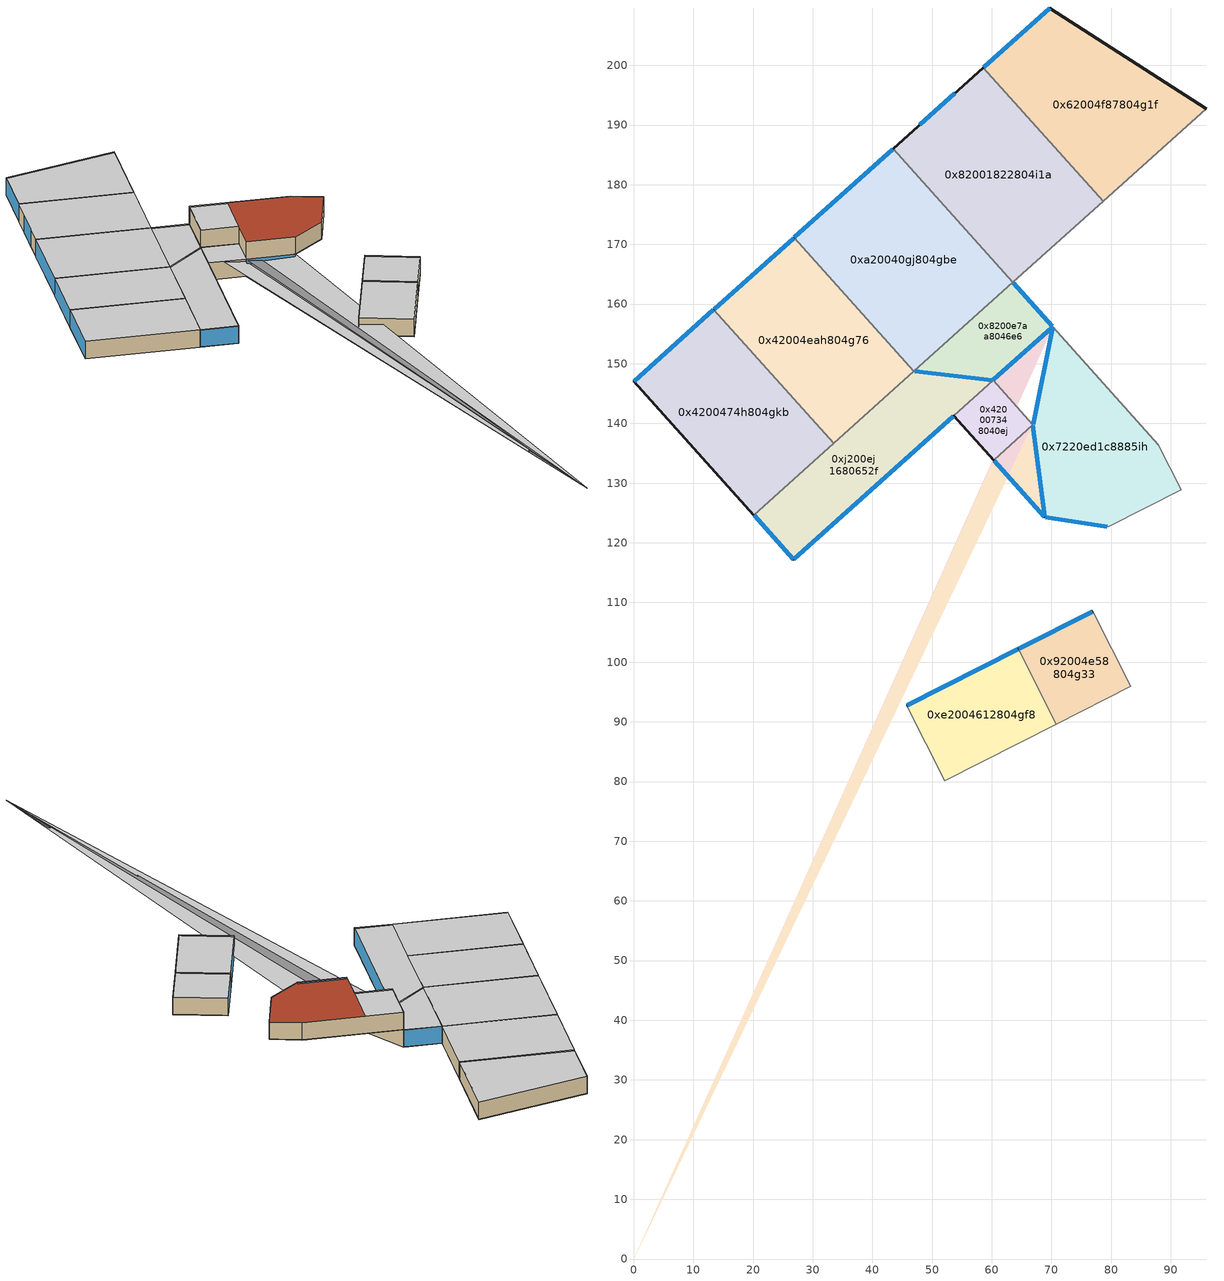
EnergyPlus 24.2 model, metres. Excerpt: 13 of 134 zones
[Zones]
0x92004e58804g33
 floor ground (Generic Roof): 70.82,89.61 83.28,95.93 76.89,108.53 64.43,102.21 z0; 70.82,89.61 83.28,95.93 76.89,108.53 64.43,102.21 z0
 wall outside (Generic Roof): 64.43,102.21 76.89,108.53 z0:5
 wall to 0x92004cj5806g7k (Generic Roof): 83.28,95.93 70.82,89.61 z0:5
 wall to 0xe2004612804gf8 (Generic Roof): 70.82,89.61 64.43,102.21 z0:5
 wall to 0xb200ehai80669e (Generic Roof): 76.89,108.53 83.28,95.93 z0:5
 window (0xj0fh): 64.52,102.26 76.8,108.48 z0.1:4.9
 ceiling to 0x92204e58884g33 (Generic Roof): 70.82,89.61 64.43,102.21 76.89,108.53 83.28,95.93 z5; 70.82,89.61 64.43,102.21 76.89,108.53 83.28,95.93 z5
0x4200474h804gkb
 floor ground (Generic Roof): 20.09,124.65 0,147.04 13.43,159.09 33.52,136.7 z0; 20.09,124.65 0,147.04 13.43,159.09 33.52,136.7 z0
 wall outside (Generic Roof): 20.09,124.65 0,147.04 13.43,159.09 z0:5
 wall to 0x42004eah804g76 (Generic Roof): 13.43,159.09 33.52,136.7 z0:5
 wall to 0xj200ej1680652f (Generic Roof): 33.52,136.7 20.09,124.65 z0:5
 window (0xj0fh): 0.07,147.11 13.36,159.02 z0.1:4.9
 ceiling to 0x4220474h884gkb (Generic Roof): 20.09,124.65 33.52,136.7 13.43,159.09 0,147.04 z5; 20.09,124.65 33.52,136.7 13.43,159.09 0,147.04 z5
0x42004eah804g76
 floor ground (Generic Roof): 33.52,136.7 13.43,159.09 26.86,171.14 46.95,148.75 z0; 33.52,136.7 13.43,159.09 26.86,171.14 46.95,148.75 z0
 wall outside (Generic Roof): 13.43,159.09 26.86,171.14 z0:5
 wall to 0xj200ej1680652f (Generic Roof): 46.95,148.75 33.52,136.7 z0:5
 wall to 0xa20040gj804gbe (Generic Roof): 26.86,171.14 46.95,148.75 z0:5
 window (0xj0fh): 13.5,159.16 26.79,171.07 z0.1:4.9
 ceiling to 0x42204eah884g76 (Generic Roof): 33.52,136.7 46.95,148.75 26.86,171.14 13.43,159.09 z5; 33.52,136.7 46.95,148.75 26.86,171.14 13.43,159.09 z5
0x8200e7aa8046e6
 floor ground (Generic Roof): 70.23,156.2 63.55,163.64 46.95,148.75 60.21,147.21 z0; 70.23,156.2 63.55,163.64 46.95,148.75 60.21,147.21 z0
 wall to 0xa20040gj804gbe (Generic Roof): 46.95,148.75 63.55,163.64 z0:5
 wall to 0xk200ehje8066c4 (Generic Roof): 63.55,163.64 70.23,156.2 z0:5
 wall to 0xj200ej1680652f (Generic Roof): 60.21,147.21 46.95,148.75 z0:5
 wall to 0x32009a74803b67 (Generic Roof): 70.23,156.2 60.21,147.21 z0:5
 window inside (0xj0fh): 63.62,163.57 70.16,156.27 / 60.11,147.22 47.05,148.74 / 70.16,156.13 60.28,147.28 z0.1:4.9
 ceiling to 0x8220jeg4888075 (Generic Roof): 70.23,156.2 60.21,147.21 46.95,148.75 63.55,163.64 z5; 70.23,156.2 60.21,147.21 46.95,148.75 63.55,163.64 z5
0xa20040gj804gbe
 floor ground (Generic Roof): 46.95,148.75 26.86,171.14 43.45,186.03 53.87,174.43 63.55,163.64 z0; 46.95,148.75 26.86,171.14 43.45,186.03 53.87,174.43 63.55,163.64 z0
 wall outside (Generic Roof): 26.86,171.14 43.45,186.03 z0:5
 wall to 0x82001822804i1a (Generic Roof): 43.45,186.03 63.55,163.64 z0:5
 window (0xj0fh): 26.93,171.21 43.38,185.96 z0.1:4.9
 ceiling to 0xa22040gj884gbe (Generic Roof): 46.95,148.75 63.55,163.64 53.87,174.43 43.45,186.03 26.86,171.14 z5; 46.95,148.75 63.55,163.64 53.87,174.43 43.45,186.03 26.86,171.14 z5
0x32009a74803b67
 floor ground (Generic Roof): 70.23,156.2 60.21,147.21 66.89,139.77 0,0 z0; 70.23,156.2 60.21,147.21 66.89,139.77 0,0 z0
 wall to 0x420007348040ej (Generic Roof): 66.89,139.77 60.21,147.21 z0:5
 wall to 0x1200ef1e8066j3 (Generic Roof): 70.23,156.2 66.89,139.77 z0:5
 window inside (0xj0fh): 70.21,156.1 66.91,139.87 z0.1:4.9
0x420007348040ej
 floor ground (Generic Roof): 60.3,133.86 53.63,141.3 60.21,147.21 66.89,139.77 z0; 60.3,133.86 53.63,141.3 60.21,147.21 66.89,139.77 z0
 wall outside (Generic Roof): 60.3,133.86 53.63,141.3 z0:5
 wall to 0xj200ej1680652f (Generic Roof): 53.63,141.3 60.21,147.21 z0:5
 wall to 0x22009a0e803b23 (Generic Roof): 66.89,139.77 60.3,133.86 z0:5
 ceiling to 0x42200734884aej (Generic Roof): 60.3,133.86 66.89,139.77 60.21,147.21 53.63,141.3 z5; 60.3,133.86 66.89,139.77 60.21,147.21 53.63,141.3 z5
0xe2004612804gf8
 floor ground (Generic Roof): 52.14,80.12 70.82,89.61 64.43,102.21 45.74,92.73 z0; 52.14,80.12 70.82,89.61 64.43,102.21 45.74,92.73 z0
 wall outside (Generic Roof): 45.74,92.73 64.43,102.21 z0:5
 wall to 0x92004cj5806g7k (Generic Roof): 70.82,89.61 52.14,80.12 z0:5
 wall to 0xe20093fj806b26 (Generic Roof): 52.14,80.12 45.74,92.73 z0:5
 window (0xj0fh): 45.83,92.78 64.34,102.16 z0.1:4.9
 ceiling to 0xe2204612884gf8 (Generic Roof): 52.14,80.12 45.74,92.73 64.43,102.21 70.82,89.61 z5; 52.14,80.12 45.74,92.73 64.43,102.21 70.82,89.61 z5
0x7220ed1c8885ih
 floor to 0x1200ef1e8066j3 (Generic Roof): 66.89,139.77 68.9,124.29 79.48,122.66 91.77,128.9 87.93,136.46 70.23,156.2 z5; 66.89,139.77 68.9,124.29 79.48,122.66 91.77,128.9 87.93,136.46 70.23,156.2 z5
 floor to 0x22009a0e803b23 (Generic Roof): 66.89,139.77,5 68.9,124.29,5 60.3,133.86,5 0,0,0; 66.89,139.77,5 68.9,124.29,5 60.3,133.86,5 0,0,0
 floor to 0x32009a74803b67 (Generic Roof): 70.23,156.2,5 60.21,147.21,5 66.89,139.77,5 0,0,0; 70.23,156.2,5 60.21,147.21,5 66.89,139.77,5 0,0,0
 wall outside (Generic Roof): 68.9,124.29 60.3,133.86 z5:10
 wall to 0x722000fa884009 (Generic Roof): 91.77,128.9 79.48,122.66 z5:10
 wall to 0x82209h7k884bjh (Generic Roof): 70.23,156.2 87.93,136.46 z5:10
 wall to 0x42200734884aej (Generic Roof): 60.3,133.86 66.89,139.77 60.21,147.21 z5:10
 wall to 0x8220jeg4888075 (Generic Roof): 60.21,147.21 70.23,156.2 z5:10
 wall to 0xb220ehai88669e (Generic Roof): 79.48,122.66 68.9,124.29 z5:10
 wall to 0x32209211884b32 (Generic Roof): 87.93,136.46 91.77,128.9 z5:10
 window (0xj0fh): 68.83,124.36 60.37,133.79 z5.1:9.9
 window inside (0xj0fh): 60.28,147.28 70.16,156.13 / 79.38,122.68 69,124.27 z5.1:9.9
 ceiling to 0xc240h89j8gc79j (Generic Roof): 60.21,147.21 70.23,156.2 76.9,148.75 66.89,139.77 z10; 60.21,147.21 70.23,156.2 76.9,148.75 66.89,139.77 z10
 roof outside (Generic Roof): 79.48,122.66 91.77,128.9 87.93,136.46 76.9,148.75 66.89,139.77 60.3,133.86 68.9,124.29 z10; 79.48,122.66 91.77,128.9 87.93,136.46 76.9,148.75 66.89,139.77 60.3,133.86 68.9,124.29 z10
0xj200ej1680652f
 floor ground (Generic Roof): 46.95,148.75 33.52,136.7 20.09,124.65 26.77,117.2 53.63,141.3 60.21,147.21 z0; 46.95,148.75 33.52,136.7 20.09,124.65 26.77,117.2 53.63,141.3 60.21,147.21 z0
 wall outside (Generic Roof): 53.63,141.3 26.77,117.2 20.09,124.65 z0:5
 window (0xj0fh): 53.56,141.23 26.84,117.27 / 26.7,117.27 20.16,124.58 z0.1:4.9
 ceiling to 0xj220ej1688652f (Generic Roof): 46.95,148.75 60.21,147.21 53.63,141.3 26.77,117.2 20.09,124.65 33.52,136.7 z5; 46.95,148.75 60.21,147.21 53.63,141.3 26.77,117.2 20.09,124.65 33.52,136.7 z5
0x62004f87804g1f
 floor ground (Generic Roof): 78.66,177.2 95.94,192.7 69.74,209.61 58.57,199.6 68.62,188.4 z0; 78.66,177.2 95.94,192.7 69.74,209.61 58.57,199.6 68.62,188.4 z0
 wall outside (Generic Roof): 58.57,199.6 69.74,209.61 95.94,192.7 z0:5
 wall to 0xk200ehje8066c4 (Generic Roof): 95.94,192.7 78.66,177.2 z0:5
 wall to 0x82001822804i1a (Generic Roof): 78.66,177.2 58.57,199.6 z0:5
 window (0xj0fh): 58.64,199.67 69.67,209.54 z0.1:4.9
 ceiling to 0x62204f87884g1f (Generic Roof): 78.66,177.2 68.62,188.4 58.57,199.6 69.74,209.61 95.94,192.7 z5; 78.66,177.2 68.62,188.4 58.57,199.6 69.74,209.61 95.94,192.7 z5
0x82001822804i1a
 floor ground (Generic Roof): 63.55,163.64 53.87,174.43 43.45,186.03 47.82,189.95 53.84,195.35 58.57,199.6 68.62,188.4 78.66,177.2 z0; 63.55,163.64 53.87,174.43 43.45,186.03 47.82,189.95 53.84,195.35 58.57,199.6 68.62,188.4 78.66,177.2 z0
 wall outside (Generic Roof): 43.45,186.03 58.57,199.6 z0:5
 wall to 0xk200ehje8066c4 (Generic Roof): 78.66,177.2 63.55,163.64 z0:5
 window (0xj0fh): 47.89,190.02 53.76,195.29 z0.1:4.9
 ceiling to 0x82201822884i1a (Generic Roof): 63.55,163.64 78.66,177.2 68.62,188.4 58.57,199.6 53.84,195.35 47.82,189.95 43.45,186.03 53.87,174.43 z5; 63.55,163.64 78.66,177.2 68.62,188.4 58.57,199.6 53.84,195.35 47.82,189.95 43.45,186.03 53.87,174.43 z5
0x22009a0e803b23
 floor ground (Generic Roof): 66.89,139.77 68.9,124.29 60.3,133.86 0,0 z0; 66.89,139.77 68.9,124.29 60.3,133.86 0,0 z0
 wall outside (Generic Roof): 68.9,124.29 60.3,133.86 z0:5
 wall to 0x1200ef1e8066j3 (Generic Roof): 66.89,139.77 68.9,124.29 z0:5
 window inside (0xj0fh): 66.9,139.67 68.89,124.39 z0.1:4.9
 window (0xj0fh): 68.83,124.36 60.37,133.79 z0.1:4.9
[Building]
unnamed: North Axis=0; Terrain=City; Solar Distribution=FullExteriorWithReflections
[Site:Location]
Site 1: Latitude=0; Longitude=0; Time Zone=0; Elevation=0
[SizingPeriod:DesignDay] Day of Month=21; DryBulb Temperature Range Modifier Type=DefaultMultipliers; Barometric Pressure=101097; Wind Direction=0; Rain Indicator=No; Snow Indicator=No; Daylight Saving Time Indicator=No; Solar Model Indicator=ASHRAEClearSky; Begin Environment Reset Mode=FullResetAtBeginEnvironment
Name | Month | Day Type | Maximum DryBulb Temperature | Daily DryBulb Temperature Range | Humidity Condition Type | Wetbulb or DewPoint at Maximum DryBulb | Wind Speed | Sky Clearness
Suzhou Ann Clg .4% Condns DP=>MDB | 8 | SummerDesignDay | 34.8 | 6.7 | Dewpoint | 27.6 | 3.35 | 1
Suzhou Ann Htg 99.6% Condns DB | 1 | WinterDesignDay | -4 | 0 | Wetbulb | -4 | 6.71 | 0
[Site:WaterMainsTemperature]
Calculation Method=CorrelationFromWeatherFile
[Material] Thermal Absorptance=0.9
Name | Roughness | Thickness | Conductivity | Density | Specific Heat | Solar Absorptance | Visible Absorptance
Generic 50mm Insulation | MediumRough | 0.05 | 0.03 | 43 | 1210 | 0.7 | 0.7
Generic Acoustic Tile | MediumSmooth | 0.02 | 0.06 | 368 | 590 | 0.2 | 0.2
Generic Ceiling Air Gap | Smooth | 0.1 | 0.556 | 1.28 | 1000 | 0.7 | 0.7
Generic LW Concrete | MediumRough | 0.1 | 0.53 | 1280 | 840 | 0.8 | 0.8
Generic Roof Membrane | MediumRough | 0.01 | 0.16 | 1120 | 1460 | 0.65 | 0.65
[WINDOWMATERIAL:SIMPLEGLAZINGSYSTEM]
g_0xg745: UFactor=1.8; Solar Heat Gain Coefficient=0.4; Visible Transmittance=0.744
[Construction]
Generic Roof: Generic Roof Membrane, Generic 50mm Insulation, Generic LW Concrete, Generic Ceiling Air Gap, Generic Acoustic Tile
[CONSTRUCTION]
0xj0fh: g_0xg745
[ZONE] Type=1; Multiplier=1; Ceiling Height=4; Part of Total Floor Area=Yes
Name | Volume | Floor Area
0xe2004612804gf8 | 1480.9 | 296.181
0x92004e58804g33 | 986.904 | 197.381
0x32009a74803b67 | 336.505 | 67.301
0x22009a0e803b23 | 284.731 | 56.9462
0x420007348040ej | 442.208 | 88.4416
0xj200ej1680652f | 2026.72 | 405.345
0x4200474h804gkb; 0x42004eah804g76 | 2713.911 | 542.7822
0x8200e7aa8046e6 | 894.018 | 178.804
0xa20040gj804gbe | 3353.88 | 670.7766
0x82001822804i1a | 3055.45 | 611.0891
0x62004f87804g1f | 2874.03 | 574.807
0x7220ed1c8885ih | 3002.34 | 600.467
[PEOPLE] Number of People Calculation Method=People/Area; People per Floor Area=0.0565; Fraction Radiant=0.3; Sensible Heat Fraction=autocalculate; Carbon Dioxide Generation Rate=3.82e-08; Enable ASHRAE 55 Comfort Warnings=No; Mean Radiant Temperature Calculation Type=EnclosureAveraged; Clothing Insulation Calculation Method=ClothingInsulationSchedule; Cold Stress Temperature Threshold=15.56; Heat Stress Temperature Threshold=30
Name | Zone or ZoneList or Space or SpaceList | Number of People Schedule | Activity Level Schedule
0xe2004612804gf8_People | 0xe2004612804gf8 | 0xe2004612804gf8PeopleNumber_of_People_Schedule_Name | 0xe2004612804gf8PeopleActivity_Level_Schedule_Name
0x92004e58804g33_People | 0x92004e58804g33 | 0x92004e58804g33PeopleNumber_of_People_Schedule_Name | 0x92004e58804g33PeopleActivity_Level_Schedule_Name
0x32009a74803b67_People | 0x32009a74803b67 | 0x32009a74803b67PeopleNumber_of_People_Schedule_Name | 0x32009a74803b67PeopleActivity_Level_Schedule_Name
0x22009a0e803b23_People | 0x22009a0e803b23 | 0x22009a0e803b23PeopleNumber_of_People_Schedule_Name | 0x22009a0e803b23PeopleActivity_Level_Schedule_Name
0x420007348040ej_People | 0x420007348040ej | 0x420007348040ejPeopleNumber_of_People_Schedule_Name | 0x420007348040ejPeopleActivity_Level_Schedule_Name
0xj200ej1680652f_People | 0xj200ej1680652f | 0xj200ej1680652fPeopleNumber_of_People_Schedule_Name | 0xj200ej1680652fPeopleActivity_Level_Schedule_Name
0x4200474h804gkb_People | 0x4200474h804gkb | 0x4200474h804gkbPeopleNumber_of_People_Schedule_Name | 0x4200474h804gkbPeopleActivity_Level_Schedule_Name
0x42004eah804g76_People | 0x42004eah804g76 | 0x42004eah804g76PeopleNumber_of_People_Schedule_Name | 0x42004eah804g76PeopleActivity_Level_Schedule_Name
0x8200e7aa8046e6_People | 0x8200e7aa8046e6 | 0x8200e7aa8046e6PeopleNumber_of_People_Schedule_Name | 0x8200e7aa8046e6PeopleActivity_Level_Schedule_Name
0xa20040gj804gbe_People | 0xa20040gj804gbe | 0xa20040gj804gbePeopleNumber_of_People_Schedule_Name | 0xa20040gj804gbePeopleActivity_Level_Schedule_Name
0x82001822804i1a_People | 0x82001822804i1a | 0x82001822804i1aPeopleNumber_of_People_Schedule_Name | 0x82001822804i1aPeopleActivity_Level_Schedule_Name
0x62004f87804g1f_People | 0x62004f87804g1f | 0x62004f87804g1fPeopleNumber_of_People_Schedule_Name | 0x62004f87804g1fPeopleActivity_Level_Schedule_Name
0x7220ed1c8885ih_People | 0x7220ed1c8885ih | 0x7220ed1c8885ihPeopleNumber_of_People_Schedule_Name | 0x7220ed1c8885ihPeopleActivity_Level_Schedule_Name
[LIGHTS] Design Level Calculation Method=Watts/Area; Watts per Floor Area=10.55; Return Air Fraction=0; Fraction Radiant=0.7; Fraction Visible=0.2; Fraction Replaceable=1; EndUse Subcategory=General; Return Air Fraction Calculated from Plenum Temperature=No; Return Air Fraction Function of Plenum Temperature Coefficient 1=0; Return Air Fraction Function of Plenum Temperature Coefficient 2=0
Name | Zone or ZoneList or Space or SpaceList | Schedule
0xe2004612804gf8_Lights | 0xe2004612804gf8 | 0xe2004612804gf8LightsSchedule_Name
0x92004e58804g33_Lights | 0x92004e58804g33 | 0x92004e58804g33LightsSchedule_Name
0x32009a74803b67_Lights | 0x32009a74803b67 | 0x32009a74803b67LightsSchedule_Name
0x22009a0e803b23_Lights | 0x22009a0e803b23 | 0x22009a0e803b23LightsSchedule_Name
0x420007348040ej_Lights | 0x420007348040ej | 0x420007348040ejLightsSchedule_Name
0xj200ej1680652f_Lights | 0xj200ej1680652f | 0xj200ej1680652fLightsSchedule_Name
0x4200474h804gkb_Lights | 0x4200474h804gkb | 0x4200474h804gkbLightsSchedule_Name
0x42004eah804g76_Lights | 0x42004eah804g76 | 0x42004eah804g76LightsSchedule_Name
0x8200e7aa8046e6_Lights | 0x8200e7aa8046e6 | 0x8200e7aa8046e6LightsSchedule_Name
0xa20040gj804gbe_Lights | 0xa20040gj804gbe | 0xa20040gj804gbeLightsSchedule_Name
0x82001822804i1a_Lights | 0x82001822804i1a | 0x82001822804i1aLightsSchedule_Name
0x62004f87804g1f_Lights | 0x62004f87804g1f | 0x62004f87804g1fLightsSchedule_Name
0x7220ed1c8885ih_Lights | 0x7220ed1c8885ih | 0x7220ed1c8885ihLightsSchedule_Name
[ELECTRICEQUIPMENT] Design Level Calculation Method=Watts/Area; Watts per Floor Area=10.33; Fraction Latent=0; Fraction Radiant=0.5; Fraction Lost=0; EndUse Subcategory=Electric Equipment
Name | Zone or ZoneList or Space or SpaceList | Schedule
0xe2004612804gf8_Equipment | 0xe2004612804gf8 | 0xe2004612804gf8ElectricEquipmentSchedule_Name
0x92004e58804g33_Equipment | 0x92004e58804g33 | 0x92004e58804g33ElectricEquipmentSchedule_Name
0x32009a74803b67_Equipment | 0x32009a74803b67 | 0x32009a74803b67ElectricEquipmentSchedule_Name
0x22009a0e803b23_Equipment | 0x22009a0e803b23 | 0x22009a0e803b23ElectricEquipmentSchedule_Name
0x420007348040ej_Equipment | 0x420007348040ej | 0x420007348040ejElectricEquipmentSchedule_Name
0xj200ej1680652f_Equipment | 0xj200ej1680652f | 0xj200ej1680652fElectricEquipmentSchedule_Name
0x4200474h804gkb_Equipment | 0x4200474h804gkb | 0x4200474h804gkbElectricEquipmentSchedule_Name
0x42004eah804g76_Equipment | 0x42004eah804g76 | 0x42004eah804g76ElectricEquipmentSchedule_Name
0x8200e7aa8046e6_Equipment | 0x8200e7aa8046e6 | 0x8200e7aa8046e6ElectricEquipmentSchedule_Name
0xa20040gj804gbe_Equipment | 0xa20040gj804gbe | 0xa20040gj804gbeElectricEquipmentSchedule_Name
0x82001822804i1a_Equipment | 0x82001822804i1a | 0x82001822804i1aElectricEquipmentSchedule_Name
0x62004f87804g1f_Equipment | 0x62004f87804g1f | 0x62004f87804g1fElectricEquipmentSchedule_Name
0x7220ed1c8885ih_Equipment | 0x7220ed1c8885ih | 0x7220ed1c8885ihElectricEquipmentSchedule_Name
[ZONEINFILTRATION:DESIGNFLOWRATE] Design Flow Rate Calculation Method=Flow/Zone; Flow Rate per Exterior Surface Area=0.0002266; Constant Term Coefficient=1; Temperature Term Coefficient=0; Velocity Term Coefficient=0; Velocity Squared Term Coefficient=0
Name | Zone or ZoneList or Space or SpaceList | Design Flow Rate
0xe2004612804gf8_Infiltration | 0xe2004612804gf8 | 0.023744
0x92004e58804g33_Infiltration | 0x92004e58804g33 | 0.0158293
0x32009a74803b67_Infiltration | 0x32009a74803b67 | 0
0x22009a0e803b23_Infiltration | 0x22009a0e803b23 | 0.0145777
0x420007348040ej_Infiltration | 0x420007348040ej | 0.0113211
0xj200ej1680652f_Infiltration | 0xj200ej1680652f | 0.0522236
0x4200474h804gkb_Infiltration | 0x4200474h804gkb | 0.054526
0x42004eah804g76_Infiltration | 0x42004eah804g76 | 0.0204433
0x8200e7aa8046e6_Infiltration | 0x8200e7aa8046e6 | 0
0xa20040gj804gbe_Infiltration | 0xa20040gj804gbe | 0.025257
0x82001822804i1a_Infiltration | 0x82001822804i1a | 0.0229979
0x62004f87804g1f_Infiltration | 0x62004f87804g1f | 0.0523243
0x7220ed1c8885ih_Infiltration | 0x7220ed1c8885ih | 0.225692
[ZONEMIXING] Schedule=Always On; Design Flow Rate Calculation Method=Flow/Area; Flow Rate per Floor Area=1; Delta Temperature=0
Name | Zone or Space | Source Zone or Space
0xj200ej1680652f_0x8200e7aa8046e6; 0x8200e7aa8046e6_0xj200ej1680652f | 0xj200ej1680652f | 0x8200e7aa8046e6
0x1200ef1e8066j3_0x22009a0e803b23; 0x22009a0e803b23_0x1200ef1e8066j3 | 0x1200ef1e8066j3 | 0x22009a0e803b23
0xb220ehai88669e_0x7220ed1c8885ih; 0x7220ed1c8885ih_0xb220ehai88669e | 0xb220ehai88669e | 0x7220ed1c8885ih
0x32009a74803b67_0x8200e7aa8046e6; 0x8200e7aa8046e6_0x32009a74803b67 | 0x32009a74803b67 | 0x8200e7aa8046e6
0x8200e7aa8046e6_0xk200ehje8066c4; 0xk200ehje8066c4_0x8200e7aa8046e6 | 0x8200e7aa8046e6 | 0xk200ehje8066c4
0x1200ef1e8066j3_0x32009a74803b67; 0x32009a74803b67_0x1200ef1e8066j3 | 0x1200ef1e8066j3 | 0x32009a74803b67
[DESIGNSPECIFICATION:OUTDOORAIR] Outdoor Air Method=Sum; Outdoor Air Flow per Person=0; Outdoor Air Flow per Zone Floor Area=0.000305; Outdoor Air Flow per Zone=0; Outdoor Air Flow Air Changes per Hour=0
0xe2004612804gf8; 0x92004e58804g33; 0x1200ef1e8066j3; 0x32009a74803b67; 0x22009a0e803b23; 0x420007348040ej; 0xj200ej1680652f; 0x4200474h804gkb; 0x42004eah804g76; 0x8200e7aa8046e6; 0xa20040gj804gbe; 0x82001822804i1a; 0xk200ehje8066c4; 0x62004f87804g1f; 0xb220ehai88669e; 0x7220ed1c8885ih
[SIZING:ZONE] Zone Cooling Design Supply Air Temperature Input Method=SupplyAirTemperature; Zone Cooling Design Supply Air Temperature=14; Zone Cooling Design Supply Air Temperature Difference=11.11; Zone Heating Design Supply Air Temperature Input Method=SupplyAirTemperature; Zone Heating Design Supply Air Temperature=40; Zone Heating Design Supply Air Temperature Difference=11.11; Zone Cooling Design Supply Air Humidity Ratio=0.0085; Zone Heating Design Supply Air Humidity Ratio=0.008; Cooling Design Air Flow Method=DesignDay; Cooling Design Air Flow Rate=0; Cooling Minimum Air Flow per Zone Floor Area=0.000762; Cooling Minimum Air Flow=0; Cooling Minimum Air Flow Fraction=0; Heating Design Air Flow Method=DesignDay; Heating Design Air Flow Rate=0; Heating Maximum Air Flow per Zone Floor Area=0.002032; Heating Maximum Air Flow=0.141576; Heating Maximum Air Flow Fraction=0.3; Account for Dedicated Outdoor Air System=No; Dedicated Outdoor Air System Control Strategy=NeutralSupplyAir; Dedicated Outdoor Air Low Setpoint Temperature for Design=autosize; Dedicated Outdoor Air High Setpoint Temperature for Design=autosize; Zone Load Sizing Method=Sensible Load Only No Latent Load; Zone Latent Cooling Design Supply Air Humidity Ratio Input Method=HumidityRatioDifference; Zone Cooling Design Supply Air Humidity Ratio Difference=0.005; Zone Latent Heating Design Supply Air Humidity Ratio Input Method=HumidityRatioDifference; Zone Humidification Design Supply Air Humidity Ratio Difference=0.005; Type of Space Sum to Use=Coincident
Name | Design Specification Outdoor Air Object
0xe2004612804gf8 | 0xe2004612804gf8
0x92004e58804g33 | 0x92004e58804g33
0x32009a74803b67 | 0x32009a74803b67
0x22009a0e803b23 | 0x22009a0e803b23
0x420007348040ej | 0x420007348040ej
0xj200ej1680652f | 0xj200ej1680652f
0x4200474h804gkb | 0x4200474h804gkb
0x42004eah804g76 | 0x42004eah804g76
0x8200e7aa8046e6 | 0x8200e7aa8046e6
0xa20040gj804gbe | 0xa20040gj804gbe
0x82001822804i1a | 0x82001822804i1a
0x62004f87804g1f | 0x62004f87804g1f
0x7220ed1c8885ih | 0x7220ed1c8885ih
[ZONECONTROL:THERMOSTAT] Temperature Difference Between Cutout And Setpoint=0
Name | Zone or ZoneList | Control Type Schedule | Control 1
0xe2004612804gf8_Thermostat | 0xe2004612804gf8 | 0xe2004612804gf8ZoneControl:ThermostatControl_Type_Schedule_Name | 0xe2004612804gf8_SetPoint
0x92004e58804g33_Thermostat | 0x92004e58804g33 | 0x92004e58804g33ZoneControl:ThermostatControl_Type_Schedule_Name | 0x92004e58804g33_SetPoint
0x32009a74803b67_Thermostat | 0x32009a74803b67 | 0x32009a74803b67ZoneControl:ThermostatControl_Type_Schedule_Name | 0x32009a74803b67_SetPoint
0x22009a0e803b23_Thermostat | 0x22009a0e803b23 | 0x22009a0e803b23ZoneControl:ThermostatControl_Type_Schedule_Name | 0x22009a0e803b23_SetPoint
0x420007348040ej_Thermostat | 0x420007348040ej | 0x420007348040ejZoneControl:ThermostatControl_Type_Schedule_Name | 0x420007348040ej_SetPoint
0xj200ej1680652f_Thermostat | 0xj200ej1680652f | 0xj200ej1680652fZoneControl:ThermostatControl_Type_Schedule_Name | 0xj200ej1680652f_SetPoint
0x4200474h804gkb_Thermostat | 0x4200474h804gkb | 0x4200474h804gkbZoneControl:ThermostatControl_Type_Schedule_Name | 0x4200474h804gkb_SetPoint
0x42004eah804g76_Thermostat | 0x42004eah804g76 | 0x42004eah804g76ZoneControl:ThermostatControl_Type_Schedule_Name | 0x42004eah804g76_SetPoint
0x8200e7aa8046e6_Thermostat | 0x8200e7aa8046e6 | 0x8200e7aa8046e6ZoneControl:ThermostatControl_Type_Schedule_Name | 0x8200e7aa8046e6_SetPoint
0xa20040gj804gbe_Thermostat | 0xa20040gj804gbe | 0xa20040gj804gbeZoneControl:ThermostatControl_Type_Schedule_Name | 0xa20040gj804gbe_SetPoint
0x82001822804i1a_Thermostat | 0x82001822804i1a | 0x82001822804i1aZoneControl:ThermostatControl_Type_Schedule_Name | 0x82001822804i1a_SetPoint
0x62004f87804g1f_Thermostat | 0x62004f87804g1f | 0x62004f87804g1fZoneControl:ThermostatControl_Type_Schedule_Name | 0x62004f87804g1f_SetPoint
0x7220ed1c8885ih_Thermostat | 0x7220ed1c8885ih | 0x7220ed1c8885ihZoneControl:ThermostatControl_Type_Schedule_Name | 0x7220ed1c8885ih_SetPoint
[THERMOSTATSETPOINT:DUALSETPOINT]
Name | Heating Setpoint Temperature Schedule | Cooling Setpoint Temperature Schedule
0xe2004612804gf8_SetPoint | 0xe2004612804gf8ThermostatSetpoint:DualSetpointHeating_Setpoint_Temperature_Schedule_Name | 0xe2004612804gf8ThermostatSetpoint:DualSetpointCooling_Setpoint_Temperature_Schedule_Name
0x92004e58804g33_SetPoint | 0x92004e58804g33ThermostatSetpoint:DualSetpointHeating_Setpoint_Temperature_Schedule_Name | 0x92004e58804g33ThermostatSetpoint:DualSetpointCooling_Setpoint_Temperature_Schedule_Name
0x32009a74803b67_SetPoint | 0x32009a74803b67ThermostatSetpoint:DualSetpointHeating_Setpoint_Temperature_Schedule_Name | 0x32009a74803b67ThermostatSetpoint:DualSetpointCooling_Setpoint_Temperature_Schedule_Name
0x22009a0e803b23_SetPoint | 0x22009a0e803b23ThermostatSetpoint:DualSetpointHeating_Setpoint_Temperature_Schedule_Name | 0x22009a0e803b23ThermostatSetpoint:DualSetpointCooling_Setpoint_Temperature_Schedule_Name
0x420007348040ej_SetPoint | 0x420007348040ejThermostatSetpoint:DualSetpointHeating_Setpoint_Temperature_Schedule_Name | 0x420007348040ejThermostatSetpoint:DualSetpointCooling_Setpoint_Temperature_Schedule_Name
0xj200ej1680652f_SetPoint | 0xj200ej1680652fThermostatSetpoint:DualSetpointHeating_Setpoint_Temperature_Schedule_Name | 0xj200ej1680652fThermostatSetpoint:DualSetpointCooling_Setpoint_Temperature_Schedule_Name
0x4200474h804gkb_SetPoint | 0x4200474h804gkbThermostatSetpoint:DualSetpointHeating_Setpoint_Temperature_Schedule_Name | 0x4200474h804gkbThermostatSetpoint:DualSetpointCooling_Setpoint_Temperature_Schedule_Name
0x42004eah804g76_SetPoint | 0x42004eah804g76ThermostatSetpoint:DualSetpointHeating_Setpoint_Temperature_Schedule_Name | 0x42004eah804g76ThermostatSetpoint:DualSetpointCooling_Setpoint_Temperature_Schedule_Name
0x8200e7aa8046e6_SetPoint | 0x8200e7aa8046e6ThermostatSetpoint:DualSetpointHeating_Setpoint_Temperature_Schedule_Name | 0x8200e7aa8046e6ThermostatSetpoint:DualSetpointCooling_Setpoint_Temperature_Schedule_Name
0xa20040gj804gbe_SetPoint | 0xa20040gj804gbeThermostatSetpoint:DualSetpointHeating_Setpoint_Temperature_Schedule_Name | 0xa20040gj804gbeThermostatSetpoint:DualSetpointCooling_Setpoint_Temperature_Schedule_Name
0x82001822804i1a_SetPoint | 0x82001822804i1aThermostatSetpoint:DualSetpointHeating_Setpoint_Temperature_Schedule_Name | 0x82001822804i1aThermostatSetpoint:DualSetpointCooling_Setpoint_Temperature_Schedule_Name
0x62004f87804g1f_SetPoint | 0x62004f87804g1fThermostatSetpoint:DualSetpointHeating_Setpoint_Temperature_Schedule_Name | 0x62004f87804g1fThermostatSetpoint:DualSetpointCooling_Setpoint_Temperature_Schedule_Name
0x7220ed1c8885ih_SetPoint | 0x7220ed1c8885ihThermostatSetpoint:DualSetpointHeating_Setpoint_Temperature_Schedule_Name | 0x7220ed1c8885ihThermostatSetpoint:DualSetpointCooling_Setpoint_Temperature_Schedule_Name
[ZONEHVAC:IDEALLOADSAIRSYSTEM] Maximum Heating Supply Air Temperature=50; Minimum Cooling Supply Air Temperature=13; Maximum Heating Supply Air Humidity Ratio=0.0156; Minimum Cooling Supply Air Humidity Ratio=0.0077; Heating Limit=LimitCapacity; Maximum Sensible Heating Capacity=Autosize; Cooling Limit=LimitFlowRateAndCapacity; Maximum Cooling Air Flow Rate=Autosize; Maximum Total Cooling Capacity=Autosize; Dehumidification Control Type=None; Cooling Sensible Heat Ratio=0.7; Humidification Control Type=None; Demand Controlled Ventilation Type=None; Outdoor Air Economizer Type=DifferentialDryBulb; Heat Recovery Type=None; Sensible Heat Recovery Effectiveness=0; Latent Heat Recovery Effectiveness=0
Name | Design Specification Outdoor Air Object
0xe2004612804gf8_Ideal Loads Air | 0xe2004612804gf8
0x92004e58804g33_Ideal Loads Air | 0x92004e58804g33
0x32009a74803b67_Ideal Loads Air | 0x32009a74803b67
0x22009a0e803b23_Ideal Loads Air | 0x22009a0e803b23
0x420007348040ej_Ideal Loads Air | 0x420007348040ej
0xj200ej1680652f_Ideal Loads Air | 0xj200ej1680652f
0x4200474h804gkb_Ideal Loads Air | 0x4200474h804gkb
0x42004eah804g76_Ideal Loads Air | 0x42004eah804g76
0x8200e7aa8046e6_Ideal Loads Air | 0x8200e7aa8046e6
0xa20040gj804gbe_Ideal Loads Air | 0xa20040gj804gbe
0x82001822804i1a_Ideal Loads Air | 0x82001822804i1a
0x62004f87804g1f_Ideal Loads Air | 0x62004f87804g1f
0x7220ed1c8885ih_Ideal Loads Air | 0x7220ed1c8885ih
[Zone equipment]
0xe2004612804gf8: 0xe2004612804gf8_Ideal Loads Air
0x92004e58804g33: 0x92004e58804g33_Ideal Loads Air
0x32009a74803b67: 0x32009a74803b67_Ideal Loads Air
0x22009a0e803b23: 0x22009a0e803b23_Ideal Loads Air
0x420007348040ej: 0x420007348040ej_Ideal Loads Air
0xj200ej1680652f: 0xj200ej1680652f_Ideal Loads Air
0x4200474h804gkb: 0x4200474h804gkb_Ideal Loads Air
0x42004eah804g76: 0x42004eah804g76_Ideal Loads Air
0x8200e7aa8046e6: 0x8200e7aa8046e6_Ideal Loads Air
0xa20040gj804gbe: 0xa20040gj804gbe_Ideal Loads Air
0x82001822804i1a: 0x82001822804i1a_Ideal Loads Air
0x62004f87804g1f: 0x62004f87804g1f_Ideal Loads Air
0x7220ed1c8885ih: 0x7220ed1c8885ih_Ideal Loads Air
[Schedule:Day:Interval]
OfficeMedium LIGHT_SCH_Sun: No, 06:00, 0.05, 18:00, 0.0431163, 24:00, 0.05
OfficeMedium LIGHT_SCH_Workday: No, 05:00, 0.05, 06:00, 0.1, 07:00, 0.0862326, 08:00, 0.258698, 17:00, 0.776093, 18:00, 0.431163, 20:00, 0.258698, 22:00, 0.172465, 23:00, 0.0862326, 24:00, 0.0431163
OfficeMedium LIGHT_SCH_SDD; {8bdf5033-8bb6-49a6-8c63-1cf42e979cd2}; Always On_Day Schedule: No, 24:00, 1
OfficeMedium LIGHT_SCH_WDD; OfficeMedium OCC_SCH_WinDesign; {cb566151-dfc8-4057-8b59-9311fdab7c33}: No, 24:00, 0
OfficeMedium LIGHT_SCH_Holiday; OfficeMedium LIGHT_SCH_Sat: No, 06:00, 0.05, 08:00, 0.0862326, 12:00, 0.258698, 17:00, 0.129349, 19:00, 0.0431163, 24:00, 0.05
OfficeMedium OCC_SCH_Default; OfficeMedium OCC_SCH_Holiday: No, 06:00, 0, 18:00, 0.05, 24:00, 0
OfficeMedium OCC_SCH_Workday: No, 06:00, 0, 07:00, 0.1, 08:00, 0.2, 12:00, 0.95, 13:00, 0.5, 17:00, 0.95, 18:00, 0.3, 22:00, 0.1, 24:00, 0.05
OfficeMedium OCC_SCH_Sat: No, 06:00, 0, 08:00, 0.1, 12:00, 0.3, 17:00, 0.1, 19:00, 0.05, 24:00, 0
OfficeMedium OCC_SCH_SumDesign: No, 06:00, 0, 22:00, 1, 24:00, 0.05
Seated Adult Activity_Day Schedule: No, 24:00, 120
OfficeMedium EQUIP_SCH_Sun: No, 06:00, 0.230755, 18:00, 0.288107, 24:00, 0.230755
OfficeMedium EQUIP_SCH_Workday: No, 06:00, 0.307674, 08:00, 0.381235, 12:00, 0.857778, 13:00, 0.76247, 17:00, 0.857778, 18:00, 0.476543, 24:00, 0.381235
OfficeMedium EQUIP_SCH_Sat; {f78fa74f-0576-43bd-a816-8bf4ce6cd31b}: No, 06:00, 0.230755, 08:00, 0.381235, 12:00, 0.476543, 17:00, 0.33358, 19:00, 0.285926, 24:00, 0.230755
OfficeMedium HTGSETP_SCH_YES_OPTIMUM_Default; {d11b9681-0402-475f-8a1c-0b8cc2305f58}; {1eb1e147-ae02-40e8-bcac-d442f37c0191}: No, 24:00, 15.6
{e92d0649-7140-44f5-8734-7ab63f035c7d}: No, 05:00, 15.6, 06:00, 17.8, 07:00, 20, 22:00, 21, 24:00, 15.6
{bcc13e86-09c7-4935-a179-9004d4300a09}: No, 05:00, 15.6, 06:00, 17.8, 07:00, 20, 17:00, 21, 24:00, 15.6
{240e009c-43f9-4d47-8961-d8a73ac7287d}: No, 05:00, 15.6, 06:00, 17.6, 07:00, 19.6, 22:00, 21, 24:00, 15.6
OfficeMedium CLGSETP_SCH_YES_OPTIMUM_Default; {eae660b2-143a-4734-bd33-600b1d31e829}; {524ea852-10ed-4f22-8e61-77a7f1151075}: No, 24:00, 26.7
{aea035ed-701d-4a5d-af51-3b4a013f441f}: No, 05:00, 26.7, 06:00, 25.6, 07:00, 25, 22:00, 24, 24:00, 26.7
{b1652cce-239e-4ccc-b763-ce0db0b882d7}: No, 05:00, 26.7, 06:00, 25.7, 07:00, 25, 17:00, 24, 24:00, 26.7
{41190160-9190-4e16-8422-50072377f8cf}: No, 05:00, 26.7, 06:00, 25.7, 07:00, 25, 22:00, 24, 24:00, 26.7
[Schedule:Week:Daily]
Generic Office Lighting Week Rule - Jan1-Dec31: OfficeMedium LIGHT_SCH_Sun, OfficeMedium LIGHT_SCH_Workday, OfficeMedium LIGHT_SCH_Workday, OfficeMedium LIGHT_SCH_Workday, OfficeMedium LIGHT_SCH_Workday, OfficeMedium LIGHT_SCH_Workday, OfficeMedium LIGHT_SCH_Sat, OfficeMedium LIGHT_SCH_Holiday, OfficeMedium LIGHT_SCH_SDD, OfficeMedium LIGHT_SCH_WDD, OfficeMedium LIGHT_SCH_Sun, OfficeMedium LIGHT_SCH_Sun
Generic Office Occupancy Week Rule - Jan1-Dec31: OfficeMedium OCC_SCH_Default, OfficeMedium OCC_SCH_Workday, OfficeMedium OCC_SCH_Workday, OfficeMedium OCC_SCH_Workday, OfficeMedium OCC_SCH_Workday, OfficeMedium OCC_SCH_Workday, OfficeMedium OCC_SCH_Sat, OfficeMedium OCC_SCH_Holiday, OfficeMedium OCC_SCH_SumDesign, OfficeMedium OCC_SCH_WinDesign, OfficeMedium OCC_SCH_Default, OfficeMedium OCC_SCH_Default
Seated Adult Activity Week Rule - Jan1-Dec31: Seated Adult Activity_Day Schedule, Seated Adult Activity_Day Schedule, Seated Adult Activity_Day Schedule, Seated Adult Activity_Day Schedule, Seated Adult Activity_Day Schedule, Seated Adult Activity_Day Schedule, Seated Adult Activity_Day Schedule, Seated Adult Activity_Day Schedule, Seated Adult Activity_Day Schedule, Seated Adult Activity_Day Schedule, Seated Adult Activity_Day Schedule, Seated Adult Activity_Day Schedule
Generic Office Equipment Week Rule - Jan1-Dec31: OfficeMedium EQUIP_SCH_Sun, OfficeMedium EQUIP_SCH_Workday, OfficeMedium EQUIP_SCH_Workday, OfficeMedium EQUIP_SCH_Workday, OfficeMedium EQUIP_SCH_Workday, OfficeMedium EQUIP_SCH_Workday, OfficeMedium EQUIP_SCH_Sat, {f78fa74f-0576-43bd-a816-8bf4ce6cd31b}, {8bdf5033-8bb6-49a6-8c63-1cf42e979cd2}, {cb566151-dfc8-4057-8b59-9311fdab7c33}, OfficeMedium EQUIP_SCH_Sun, OfficeMedium EQUIP_SCH_Sun
Always On Week Rule - Jan1-Dec31: Always On_Day Schedule, Always On_Day Schedule, Always On_Day Schedule, Always On_Day Schedule, Always On_Day Schedule, Always On_Day Schedule, Always On_Day Schedule, Always On_Day Schedule, Always On_Day Schedule, Always On_Day Schedule, Always On_Day Schedule, Always On_Day Schedule
Generic Office Heating Week Rule - Jan1-Dec31: OfficeMedium HTGSETP_SCH_YES_OPTIMUM_Default, {e92d0649-7140-44f5-8734-7ab63f035c7d}, {e92d0649-7140-44f5-8734-7ab63f035c7d}, {e92d0649-7140-44f5-8734-7ab63f035c7d}, {e92d0649-7140-44f5-8734-7ab63f035c7d}, {e92d0649-7140-44f5-8734-7ab63f035c7d}, {bcc13e86-09c7-4935-a179-9004d4300a09}, {1eb1e147-ae02-40e8-bcac-d442f37c0191}, {d11b9681-0402-475f-8a1c-0b8cc2305f58}, {240e009c-43f9-4d47-8961-d8a73ac7287d}, OfficeMedium HTGSETP_SCH_YES_OPTIMUM_Default, OfficeMedium HTGSETP_SCH_YES_OPTIMUM_Default
Generic Office Cooling Week Rule - Jan1-Dec31: OfficeMedium CLGSETP_SCH_YES_OPTIMUM_Default, {aea035ed-701d-4a5d-af51-3b4a013f441f}, {aea035ed-701d-4a5d-af51-3b4a013f441f}, {aea035ed-701d-4a5d-af51-3b4a013f441f}, {aea035ed-701d-4a5d-af51-3b4a013f441f}, {aea035ed-701d-4a5d-af51-3b4a013f441f}, {b1652cce-239e-4ccc-b763-ce0db0b882d7}, {524ea852-10ed-4f22-8e61-77a7f1151075}, {41190160-9190-4e16-8422-50072377f8cf}, {eae660b2-143a-4734-bd33-600b1d31e829}, OfficeMedium CLGSETP_SCH_YES_OPTIMUM_Default, OfficeMedium CLGSETP_SCH_YES_OPTIMUM_Default
[Schedule:Year]
Always On: Always On Week Rule - Jan1-Dec31, 1, 1, 12, 31
[SCHEDULE:YEAR]
0xe2004612804gf8ElectricEquipmentSchedule_Name; 0x92004e58804g33ElectricEquipmentSchedule_Name; 0x32009a74803b67ElectricEquipmentSchedule_Name; 0x22009a0e803b23ElectricEquipmentSchedule_Name; 0x420007348040ejElectricEquipmentSchedule_Name; 0xj200ej1680652fElectricEquipmentSchedule_Name; 0x4200474h804gkbElectricEquipmentSchedule_Name; 0x42004eah804g76ElectricEquipmentSchedule_Name; 0x8200e7aa8046e6ElectricEquipmentSchedule_Name; 0xa20040gj804gbeElectricEquipmentSchedule_Name; 0x82001822804i1aElectricEquipmentSchedule_Name; 0x62004f87804g1fElectricEquipmentSchedule_Name; 0x7220ed1c8885ihElectricEquipmentSchedule_Name: Generic Office Equipment Week Rule - Jan1-Dec31, 1, 1, 12, 31
0xe2004612804gf8PeopleNumber_of_People_Schedule_Name; 0x92004e58804g33PeopleNumber_of_People_Schedule_Name; 0x32009a74803b67PeopleNumber_of_People_Schedule_Name; 0x22009a0e803b23PeopleNumber_of_People_Schedule_Name; 0x420007348040ejPeopleNumber_of_People_Schedule_Name; 0xj200ej1680652fPeopleNumber_of_People_Schedule_Name; 0x4200474h804gkbPeopleNumber_of_People_Schedule_Name; 0x42004eah804g76PeopleNumber_of_People_Schedule_Name; 0x8200e7aa8046e6PeopleNumber_of_People_Schedule_Name; 0xa20040gj804gbePeopleNumber_of_People_Schedule_Name; 0x82001822804i1aPeopleNumber_of_People_Schedule_Name; 0x62004f87804g1fPeopleNumber_of_People_Schedule_Name; 0x7220ed1c8885ihPeopleNumber_of_People_Schedule_Name: Generic Office Occupancy Week Rule - Jan1-Dec31, 1, 1, 12, 31
0xe2004612804gf8PeopleActivity_Level_Schedule_Name; 0x92004e58804g33PeopleActivity_Level_Schedule_Name; 0x32009a74803b67PeopleActivity_Level_Schedule_Name; 0x22009a0e803b23PeopleActivity_Level_Schedule_Name; 0x420007348040ejPeopleActivity_Level_Schedule_Name; 0xj200ej1680652fPeopleActivity_Level_Schedule_Name; 0x4200474h804gkbPeopleActivity_Level_Schedule_Name; 0x42004eah804g76PeopleActivity_Level_Schedule_Name; 0x8200e7aa8046e6PeopleActivity_Level_Schedule_Name; 0xa20040gj804gbePeopleActivity_Level_Schedule_Name; 0x82001822804i1aPeopleActivity_Level_Schedule_Name; 0x62004f87804g1fPeopleActivity_Level_Schedule_Name; 0x7220ed1c8885ihPeopleActivity_Level_Schedule_Name: Seated Adult Activity Week Rule - Jan1-Dec31, 1, 1, 12, 31
0xe2004612804gf8LightsSchedule_Name; 0x92004e58804g33LightsSchedule_Name; 0x32009a74803b67LightsSchedule_Name; 0x22009a0e803b23LightsSchedule_Name; 0x420007348040ejLightsSchedule_Name; 0xj200ej1680652fLightsSchedule_Name; 0x4200474h804gkbLightsSchedule_Name; 0x42004eah804g76LightsSchedule_Name; 0x8200e7aa8046e6LightsSchedule_Name; 0xa20040gj804gbeLightsSchedule_Name; 0x82001822804i1aLightsSchedule_Name; 0x62004f87804g1fLightsSchedule_Name; 0x7220ed1c8885ihLightsSchedule_Name: Generic Office Lighting Week Rule - Jan1-Dec31, 1, 1, 12, 31
0xe2004612804gf8ThermostatSetpoint:DualSetpointHeating_Setpoint_Temperature_Schedule_Name; 0x92004e58804g33ThermostatSetpoint:DualSetpointHeating_Setpoint_Temperature_Schedule_Name; 0x32009a74803b67ThermostatSetpoint:DualSetpointHeating_Setpoint_Temperature_Schedule_Name; 0x22009a0e803b23ThermostatSetpoint:DualSetpointHeating_Setpoint_Temperature_Schedule_Name; 0x420007348040ejThermostatSetpoint:DualSetpointHeating_Setpoint_Temperature_Schedule_Name; 0xj200ej1680652fThermostatSetpoint:DualSetpointHeating_Setpoint_Temperature_Schedule_Name; 0x4200474h804gkbThermostatSetpoint:DualSetpointHeating_Setpoint_Temperature_Schedule_Name; 0x42004eah804g76ThermostatSetpoint:DualSetpointHeating_Setpoint_Temperature_Schedule_Name; 0x8200e7aa8046e6ThermostatSetpoint:DualSetpointHeating_Setpoint_Temperature_Schedule_Name; 0xa20040gj804gbeThermostatSetpoint:DualSetpointHeating_Setpoint_Temperature_Schedule_Name; 0x82001822804i1aThermostatSetpoint:DualSetpointHeating_Setpoint_Temperature_Schedule_Name; 0x62004f87804g1fThermostatSetpoint:DualSetpointHeating_Setpoint_Temperature_Schedule_Name; 0x7220ed1c8885ihThermostatSetpoint:DualSetpointHeating_Setpoint_Temperature_Schedule_Name: Generic Office Heating Week Rule - Jan1-Dec31, 1, 1, 12, 31
0xe2004612804gf8ThermostatSetpoint:DualSetpointCooling_Setpoint_Temperature_Schedule_Name; 0x92004e58804g33ThermostatSetpoint:DualSetpointCooling_Setpoint_Temperature_Schedule_Name; 0x32009a74803b67ThermostatSetpoint:DualSetpointCooling_Setpoint_Temperature_Schedule_Name; 0x22009a0e803b23ThermostatSetpoint:DualSetpointCooling_Setpoint_Temperature_Schedule_Name; 0x420007348040ejThermostatSetpoint:DualSetpointCooling_Setpoint_Temperature_Schedule_Name; 0xj200ej1680652fThermostatSetpoint:DualSetpointCooling_Setpoint_Temperature_Schedule_Name; 0x4200474h804gkbThermostatSetpoint:DualSetpointCooling_Setpoint_Temperature_Schedule_Name; 0x42004eah804g76ThermostatSetpoint:DualSetpointCooling_Setpoint_Temperature_Schedule_Name; 0x8200e7aa8046e6ThermostatSetpoint:DualSetpointCooling_Setpoint_Temperature_Schedule_Name; 0xa20040gj804gbeThermostatSetpoint:DualSetpointCooling_Setpoint_Temperature_Schedule_Name; 0x82001822804i1aThermostatSetpoint:DualSetpointCooling_Setpoint_Temperature_Schedule_Name; 0x62004f87804g1fThermostatSetpoint:DualSetpointCooling_Setpoint_Temperature_Schedule_Name; 0x7220ed1c8885ihThermostatSetpoint:DualSetpointCooling_Setpoint_Temperature_Schedule_Name: Generic Office Cooling Week Rule - Jan1-Dec31, 1, 1, 12, 31
[SCHEDULE:COMPACT]
0xe2004612804gf8ZoneControl:ThermostatControl_Type_Schedule_Name; 0x92004e58804g33ZoneControl:ThermostatControl_Type_Schedule_Name; 0x32009a74803b67ZoneControl:ThermostatControl_Type_Schedule_Name; 0x22009a0e803b23ZoneControl:ThermostatControl_Type_Schedule_Name; 0x420007348040ejZoneControl:ThermostatControl_Type_Schedule_Name; 0xj200ej1680652fZoneControl:ThermostatControl_Type_Schedule_Name; 0x4200474h804gkbZoneControl:ThermostatControl_Type_Schedule_Name; 0x42004eah804g76ZoneControl:ThermostatControl_Type_Schedule_Name; 0x8200e7aa8046e6ZoneControl:ThermostatControl_Type_Schedule_Name; 0xa20040gj804gbeZoneControl:ThermostatControl_Type_Schedule_Name; 0x82001822804i1aZoneControl:ThermostatControl_Type_Schedule_Name; 0x62004f87804g1fZoneControl:ThermostatControl_Type_Schedule_Name; 0x7220ed1c8885ihZoneControl:ThermostatControl_Type_Schedule_Name: Through: 12/31, For: AllDays, Until: 24:00, 4
